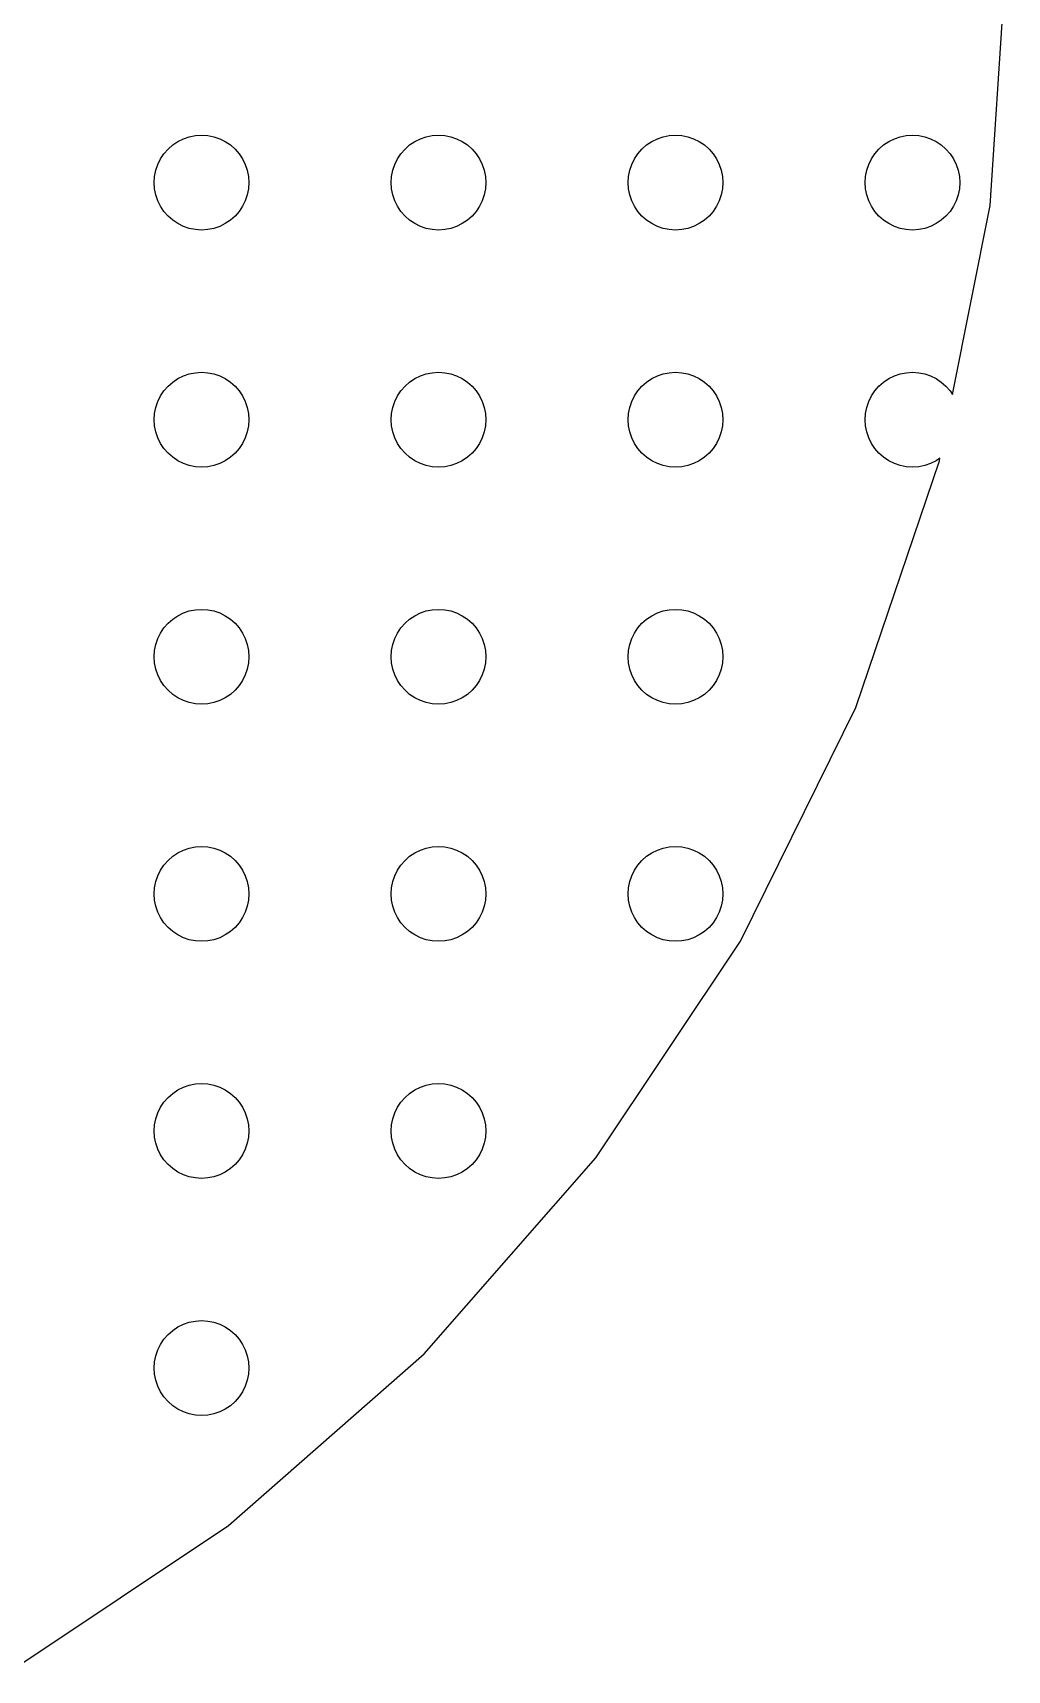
# Model space of a CAD drawing. Header units: metres. Extents: x -126 to 126, y -126 to 126.
# Drawn here: x 64.3 to 126, y -109.1 to -5.5 of the extents above; entities that cross this region are included whole.
import ezdxf

# ---------------------------------------------------------------- set-up
doc = ezdxf.new("R2010")
doc.units = ezdxf.units.M

msp = doc.modelspace()

# ---------------------------------------------------------------- linework, layer by layer
for p, q in [((124.922, -16.4463), (126, 0)), ((73.1737, -12.6199), (73.5, -12.4019)), ((73.5, -12.4019), (73.8519, -12.2283)), ((73.8519, -12.2283), (74.2235, -12.1022)), ((74.2235, -12.1022), (74.6084, -12.0257)), ((74.6084, -12.0257), (75, -12)), ((75, -12), (75.3916, -12.0257)), ((75.3916, -12.0257), (75.7765, -12.1022)), ((75.7765, -12.1022), (76.148, -12.2283)), ((76.148, -12.2283), (76.5, -12.4019)), ((76.5, -12.4019), (76.8263, -12.6199)), ((88.1737, -12.6199), (88.5, -12.4019)), ((88.5, -12.4019), (88.8519, -12.2283)), ((88.8519, -12.2283), (89.2235, -12.1022)), ((89.2235, -12.1022), (89.6084, -12.0257)), ((89.6084, -12.0257), (90, -12)), ((90, -12), (90.3916, -12.0257)), ((90.3916, -12.0257), (90.7765, -12.1022)), ((90.7765, -12.1022), (91.148, -12.2283)), ((91.148, -12.2283), (91.5, -12.4019)), ((91.5, -12.4019), (91.8263, -12.6199)), ((103.174, -12.6199), (103.5, -12.4019)), ((103.5, -12.4019), (103.852, -12.2283)), ((103.852, -12.2283), (104.224, -12.1022)), ((104.224, -12.1022), (104.608, -12.0257)), ((104.608, -12.0257), (105, -12)), ((105, -12), (105.392, -12.0257)), ((105.392, -12.0257), (105.776, -12.1022)), ((105.776, -12.1022), (106.148, -12.2283)), ((106.148, -12.2283), (106.5, -12.4019)), ((106.5, -12.4019), (106.826, -12.6199)), ((118.174, -12.6199), (118.5, -12.4019)), ((118.5, -12.4019), (118.852, -12.2283)), ((118.852, -12.2283), (119.224, -12.1022)), ((119.224, -12.1022), (119.608, -12.0257)), ((119.608, -12.0257), (120, -12)), ((120, -12), (120.392, -12.0257)), ((120.392, -12.0257), (120.776, -12.1022)), ((120.776, -12.1022), (121.148, -12.2283)), ((121.148, -12.2283), (121.5, -12.4019)), ((121.5, -12.4019), (121.826, -12.6199)), ((72.4019, -13.5), (72.6199, -13.1737)), ((72.6199, -13.1737), (72.8787, -12.8787)), ((72.8787, -12.8787), (73.1737, -12.6199)), ((76.8263, -12.6199), (77.1213, -12.8787)), ((77.1213, -12.8787), (77.3801, -13.1737)), ((77.3801, -13.1737), (77.5981, -13.5)), ((87.4019, -13.5), (87.6199, -13.1737)), ((87.6199, -13.1737), (87.8787, -12.8787)), ((87.8787, -12.8787), (88.1737, -12.6199)), ((91.8263, -12.6199), (92.1213, -12.8787)), ((92.1213, -12.8787), (92.3801, -13.1737)), ((92.3801, -13.1737), (92.5981, -13.5)), ((102.402, -13.5), (102.62, -13.1737)), ((102.62, -13.1737), (102.879, -12.8787)), ((102.879, -12.8787), (103.174, -12.6199)), ((106.826, -12.6199), (107.121, -12.8787)), ((107.121, -12.8787), (107.38, -13.1737)), ((107.38, -13.1737), (107.598, -13.5)), ((117.402, -13.5), (117.62, -13.1737)), ((117.62, -13.1737), (117.879, -12.8787)), ((117.879, -12.8787), (118.174, -12.6199)), ((121.826, -12.6199), (122.121, -12.8787)), ((122.121, -12.8787), (122.38, -13.1737)), ((122.38, -13.1737), (122.598, -13.5)), ((72.0257, -14.6084), (72.1022, -14.2235)), ((72.1022, -14.2235), (72.2284, -13.8519)), ((72.2284, -13.8519), (72.4019, -13.5)), ((77.5981, -13.5), (77.7716, -13.8519)), ((77.7716, -13.8519), (77.8978, -14.2235)), ((77.8978, -14.2235), (77.9743, -14.6084)), ((87.0257, -14.6084), (87.1022, -14.2235)), ((87.1022, -14.2235), (87.2284, -13.8519)), ((87.2284, -13.8519), (87.4019, -13.5)), ((92.5981, -13.5), (92.7716, -13.8519)), ((92.7716, -13.8519), (92.8978, -14.2235)), ((92.8978, -14.2235), (92.9743, -14.6084)), ((102.026, -14.6084), (102.102, -14.2235)), ((102.102, -14.2235), (102.228, -13.8519)), ((102.228, -13.8519), (102.402, -13.5)), ((107.598, -13.5), (107.772, -13.8519)), ((107.772, -13.8519), (107.898, -14.2235)), ((107.898, -14.2235), (107.974, -14.6084)), ((117.026, -14.6084), (117.102, -14.2235)), ((117.102, -14.2235), (117.228, -13.8519)), ((117.228, -13.8519), (117.402, -13.5)), ((122.598, -13.5), (122.772, -13.8519)), ((122.772, -13.8519), (122.898, -14.2235)), ((122.898, -14.2235), (122.974, -14.6084)), ((72, -15), (72.0257, -14.6084)), ((72.0257, -15.3916), (72, -15)), ((72.1022, -15.7764), (72.0257, -15.3916)), ((77.9743, -15.3916), (77.8978, -15.7764)), ((77.9743, -14.6084), (78, -15)), ((78, -15), (77.9743, -15.3916)), ((87, -15), (87.0257, -14.6084)), ((87.0257, -15.3916), (87, -15)), ((87.1022, -15.7764), (87.0257, -15.3916)), ((92.9743, -15.3916), (92.8978, -15.7764)), ((92.9743, -14.6084), (93, -15)), ((93, -15), (92.9743, -15.3916)), ((102, -15), (102.026, -14.6084)), ((102.026, -15.3916), (102, -15)), ((102.102, -15.7764), (102.026, -15.3916)), ((107.974, -15.3916), (107.898, -15.7764)), ((107.974, -14.6084), (108, -15)), ((108, -15), (107.974, -15.3916)), ((117, -15), (117.026, -14.6084)), ((117.026, -15.3916), (117, -15)), ((117.102, -15.7764), (117.026, -15.3916)), ((122.974, -15.3916), (122.898, -15.7764)), ((122.974, -14.6084), (123, -15)), ((123, -15), (122.974, -15.3916)), ((72.2284, -16.148), (72.1022, -15.7764)), ((72.4019, -16.5), (72.2284, -16.148)), ((72.6199, -16.8263), (72.4019, -16.5)), ((77.5981, -16.5), (77.3801, -16.8263)), ((77.7716, -16.148), (77.5981, -16.5)), ((77.8978, -15.7764), (77.7716, -16.148)), ((87.2284, -16.148), (87.1022, -15.7764)), ((87.4019, -16.5), (87.2284, -16.148)), ((87.6199, -16.8263), (87.4019, -16.5)), ((92.5981, -16.5), (92.3801, -16.8263)), ((92.7716, -16.148), (92.5981, -16.5)), ((92.8978, -15.7764), (92.7716, -16.148)), ((102.228, -16.148), (102.102, -15.7764)), ((102.402, -16.5), (102.228, -16.148)), ((102.62, -16.8263), (102.402, -16.5)), ((107.598, -16.5), (107.38, -16.8263)), ((107.772, -16.148), (107.598, -16.5)), ((107.898, -15.7764), (107.772, -16.148)), ((117.228, -16.148), (117.102, -15.7764)), ((117.402, -16.5), (117.228, -16.148)), ((117.62, -16.8263), (117.402, -16.5)), ((122.598, -16.5), (122.38, -16.8263)), ((122.541, -28.4151), (124.922, -16.4463)), ((122.772, -16.148), (122.598, -16.5)), ((122.898, -15.7764), (122.772, -16.148)), ((72.8787, -17.1213), (72.6199, -16.8263)), ((73.1737, -17.3801), (72.8787, -17.1213)), ((73.5, -17.5981), (73.1737, -17.3801)), ((73.8519, -17.7716), (73.5, -17.5981)), ((76.5, -17.5981), (76.148, -17.7716)), ((76.8263, -17.3801), (76.5, -17.5981)), ((77.1213, -17.1213), (76.8263, -17.3801)), ((77.3801, -16.8263), (77.1213, -17.1213)), ((87.8787, -17.1213), (87.6199, -16.8263)), ((88.1737, -17.3801), (87.8787, -17.1213)), ((88.5, -17.5981), (88.1737, -17.3801)), ((88.8519, -17.7716), (88.5, -17.5981)), ((91.5, -17.5981), (91.148, -17.7716)), ((91.8263, -17.3801), (91.5, -17.5981)), ((92.1213, -17.1213), (91.8263, -17.3801)), ((92.3801, -16.8263), (92.1213, -17.1213)), ((102.879, -17.1213), (102.62, -16.8263)), ((103.174, -17.3801), (102.879, -17.1213)), ((103.5, -17.5981), (103.174, -17.3801)), ((103.852, -17.7716), (103.5, -17.5981)), ((106.5, -17.5981), (106.148, -17.7716)), ((106.826, -17.3801), (106.5, -17.5981)), ((107.121, -17.1213), (106.826, -17.3801)), ((107.38, -16.8263), (107.121, -17.1213)), ((117.879, -17.1213), (117.62, -16.8263)), ((118.174, -17.3801), (117.879, -17.1213)), ((118.5, -17.5981), (118.174, -17.3801)), ((118.852, -17.7716), (118.5, -17.5981)), ((121.5, -17.5981), (121.148, -17.7716)), ((121.826, -17.3801), (121.5, -17.5981)), ((122.121, -17.1213), (121.826, -17.3801)), ((122.38, -16.8263), (122.121, -17.1213)), ((74.2235, -17.8978), (73.8519, -17.7716)), ((74.6084, -17.9743), (74.2235, -17.8978)), ((75, -18), (74.6084, -17.9743)), ((75.3916, -17.9743), (75, -18)), ((75.7765, -17.8978), (75.3916, -17.9743)), ((76.148, -17.7716), (75.7765, -17.8978)), ((89.2235, -17.8978), (88.8519, -17.7716)), ((89.6084, -17.9743), (89.2235, -17.8978)), ((90, -18), (89.6084, -17.9743)), ((90.3916, -17.9743), (90, -18)), ((90.7765, -17.8978), (90.3916, -17.9743)), ((91.148, -17.7716), (90.7765, -17.8978)), ((104.224, -17.8978), (103.852, -17.7716)), ((104.608, -17.9743), (104.224, -17.8978)), ((105, -18), (104.608, -17.9743)), ((105.392, -17.9743), (105, -18)), ((105.776, -17.8978), (105.392, -17.9743)), ((106.148, -17.7716), (105.776, -17.8978)), ((119.224, -17.8978), (118.852, -17.7716)), ((119.608, -17.9743), (119.224, -17.8978)), ((120, -18), (119.608, -17.9743)), ((120.392, -17.9743), (120, -18)), ((120.776, -17.8978), (120.392, -17.9743)), ((121.148, -17.7716), (120.776, -17.8978)), ((72.6199, -28.1737), (72.8787, -27.8787)), ((72.8787, -27.8787), (73.1737, -27.6199)), ((73.1737, -27.6199), (73.5, -27.4019)), ((73.5, -27.4019), (73.8519, -27.2283)), ((73.8519, -27.2283), (74.2235, -27.1022)), ((74.2235, -27.1022), (74.6084, -27.0257)), ((74.6084, -27.0257), (75, -27)), ((75, -27), (75.3916, -27.0257)), ((75.3916, -27.0257), (75.7765, -27.1022)), ((75.7765, -27.1022), (76.148, -27.2283)), ((76.148, -27.2283), (76.5, -27.4019)), ((76.5, -27.4019), (76.8263, -27.6199)), ((76.8263, -27.6199), (77.1213, -27.8787)), ((77.1213, -27.8787), (77.3801, -28.1737)), ((87.6199, -28.1737), (87.8787, -27.8787)), ((87.8787, -27.8787), (88.1737, -27.6199)), ((88.1737, -27.6199), (88.5, -27.4019)), ((88.5, -27.4019), (88.8519, -27.2283)), ((88.8519, -27.2283), (89.2235, -27.1022)), ((89.2235, -27.1022), (89.6084, -27.0257)), ((89.6084, -27.0257), (90, -27)), ((90, -27), (90.3916, -27.0257)), ((90.3916, -27.0257), (90.7765, -27.1022)), ((90.7765, -27.1022), (91.148, -27.2283)), ((91.148, -27.2283), (91.5, -27.4019)), ((91.5, -27.4019), (91.8263, -27.6199)), ((91.8263, -27.6199), (92.1213, -27.8787)), ((92.1213, -27.8787), (92.3801, -28.1737)), ((102.62, -28.1737), (102.879, -27.8787)), ((102.879, -27.8787), (103.174, -27.6199)), ((103.174, -27.6199), (103.5, -27.4019)), ((103.5, -27.4019), (103.852, -27.2283)), ((103.852, -27.2283), (104.224, -27.1022)), ((104.224, -27.1022), (104.608, -27.0257)), ((104.608, -27.0257), (105, -27)), ((105, -27), (105.392, -27.0257)), ((105.392, -27.0257), (105.776, -27.1022)), ((105.776, -27.1022), (106.148, -27.2283)), ((106.148, -27.2283), (106.5, -27.4019)), ((106.5, -27.4019), (106.826, -27.6199)), ((106.826, -27.6199), (107.121, -27.8787)), ((107.121, -27.8787), (107.38, -28.1737)), ((117.62, -28.1737), (117.879, -27.8787)), ((117.879, -27.8787), (118.174, -27.6199)), ((118.174, -27.6199), (118.5, -27.4019)), ((118.5, -27.4019), (118.852, -27.2283)), ((118.852, -27.2283), (119.224, -27.1022)), ((119.224, -27.1022), (119.608, -27.0257)), ((119.608, -27.0257), (120, -27)), ((120, -27), (120.392, -27.0257)), ((120.392, -27.0257), (120.776, -27.1022)), ((120.776, -27.1022), (121.148, -27.2283)), ((121.148, -27.2283), (121.5, -27.4019)), ((121.5, -27.4019), (121.826, -27.6199)), ((121.826, -27.6199), (122.121, -27.8787)), ((122.121, -27.8787), (122.38, -28.1737)), ((72.1022, -29.2235), (72.2284, -28.8519)), ((72.2284, -28.8519), (72.4019, -28.5)), ((72.4019, -28.5), (72.6199, -28.1737)), ((77.3801, -28.1737), (77.5981, -28.5)), ((77.5981, -28.5), (77.7716, -28.8519)), ((77.7716, -28.8519), (77.8978, -29.2235)), ((87.1022, -29.2235), (87.2284, -28.8519)), ((87.2284, -28.8519), (87.4019, -28.5)), ((87.4019, -28.5), (87.6199, -28.1737)), ((92.3801, -28.1737), (92.5981, -28.5)), ((92.5981, -28.5), (92.7716, -28.8519)), ((92.7716, -28.8519), (92.8978, -29.2235)), ((102.102, -29.2235), (102.228, -28.8519)), ((102.228, -28.8519), (102.402, -28.5)), ((102.402, -28.5), (102.62, -28.1737)), ((107.38, -28.1737), (107.598, -28.5)), ((107.598, -28.5), (107.772, -28.8519)), ((107.772, -28.8519), (107.898, -29.2235)), ((117.102, -29.2235), (117.228, -28.8519)), ((117.228, -28.8519), (117.402, -28.5)), ((117.402, -28.5), (117.62, -28.1737)), ((122.38, -28.1737), (122.541, -28.4151)), ((72, -30), (72.0257, -29.6084)), ((72.0257, -30.3916), (72, -30)), ((72.0257, -29.6084), (72.1022, -29.2235)), ((77.8978, -29.2235), (77.9743, -29.6084)), ((77.9743, -29.6084), (78, -30)), ((78, -30), (77.9743, -30.3916)), ((87, -30), (87.0257, -29.6084)), ((87.0257, -30.3916), (87, -30)), ((87.0257, -29.6084), (87.1022, -29.2235)), ((92.8978, -29.2235), (92.9743, -29.6084)), ((92.9743, -29.6084), (93, -30)), ((93, -30), (92.9743, -30.3916)), ((102, -30), (102.026, -29.6084)), ((102.026, -30.3916), (102, -30)), ((102.026, -29.6084), (102.102, -29.2235)), ((107.898, -29.2235), (107.974, -29.6084)), ((107.974, -29.6084), (108, -30)), ((108, -30), (107.974, -30.3916)), ((117, -30), (117.026, -29.6084)), ((117.026, -30.3916), (117, -30)), ((117.026, -29.6084), (117.102, -29.2235)), ((72.1022, -30.7764), (72.0257, -30.3916)), ((72.2284, -31.148), (72.1022, -30.7764)), ((77.8978, -30.7764), (77.7716, -31.148)), ((77.9743, -30.3916), (77.8978, -30.7764)), ((87.1022, -30.7764), (87.0257, -30.3916)), ((87.2284, -31.148), (87.1022, -30.7764)), ((92.8978, -30.7764), (92.7716, -31.148)), ((92.9743, -30.3916), (92.8978, -30.7764)), ((102.102, -30.7764), (102.026, -30.3916)), ((102.228, -31.148), (102.102, -30.7764)), ((107.898, -30.7764), (107.772, -31.148)), ((107.974, -30.3916), (107.898, -30.7764)), ((117.102, -30.7764), (117.026, -30.3916)), ((117.228, -31.148), (117.102, -30.7764)), ((72.4019, -31.5), (72.2284, -31.148)), ((72.6199, -31.8263), (72.4019, -31.5)), ((72.8787, -32.1213), (72.6199, -31.8263)), ((77.3801, -31.8263), (77.1213, -32.1213)), ((77.5981, -31.5), (77.3801, -31.8263)), ((77.7716, -31.148), (77.5981, -31.5)), ((87.4019, -31.5), (87.2284, -31.148)), ((87.6199, -31.8263), (87.4019, -31.5)), ((87.8787, -32.1213), (87.6199, -31.8263)), ((92.3801, -31.8263), (92.1213, -32.1213)), ((92.5981, -31.5), (92.3801, -31.8263)), ((92.7716, -31.148), (92.5981, -31.5)), ((102.402, -31.5), (102.228, -31.148)), ((102.62, -31.8263), (102.402, -31.5)), ((102.879, -32.1213), (102.62, -31.8263)), ((107.38, -31.8263), (107.121, -32.1213)), ((107.598, -31.5), (107.38, -31.8263)), ((107.772, -31.148), (107.598, -31.5)), ((117.402, -31.5), (117.228, -31.148)), ((117.62, -31.8263), (117.402, -31.5)), ((117.879, -32.1213), (117.62, -31.8263)), ((73.1737, -32.3801), (72.8787, -32.1213)), ((73.5, -32.5981), (73.1737, -32.3801)), ((73.8519, -32.7716), (73.5, -32.5981)), ((74.2235, -32.8978), (73.8519, -32.7716)), ((74.6084, -32.9743), (74.2235, -32.8978)), ((75, -33), (74.6084, -32.9743)), ((75.3916, -32.9743), (75, -33)), ((75.7765, -32.8978), (75.3916, -32.9743)), ((76.148, -32.7716), (75.7765, -32.8978)), ((76.5, -32.5981), (76.148, -32.7716)), ((76.8263, -32.3801), (76.5, -32.5981)), ((77.1213, -32.1213), (76.8263, -32.3801)), ((88.1737, -32.3801), (87.8787, -32.1213)), ((88.5, -32.5981), (88.1737, -32.3801)), ((88.8519, -32.7716), (88.5, -32.5981)), ((89.2235, -32.8978), (88.8519, -32.7716)), ((89.6084, -32.9743), (89.2235, -32.8978)), ((90, -33), (89.6084, -32.9743)), ((90.3916, -32.9743), (90, -33)), ((90.7765, -32.8978), (90.3916, -32.9743)), ((91.148, -32.7716), (90.7765, -32.8978)), ((91.5, -32.5981), (91.148, -32.7716)), ((91.8263, -32.3801), (91.5, -32.5981)), ((92.1213, -32.1213), (91.8263, -32.3801)), ((103.174, -32.3801), (102.879, -32.1213)), ((103.5, -32.5981), (103.174, -32.3801)), ((103.852, -32.7716), (103.5, -32.5981)), ((104.224, -32.8978), (103.852, -32.7716)), ((104.608, -32.9743), (104.224, -32.8978)), ((105, -33), (104.608, -32.9743)), ((105.392, -32.9743), (105, -33)), ((105.776, -32.8978), (105.392, -32.9743)), ((106.148, -32.7716), (105.776, -32.8978)), ((106.5, -32.5981), (106.148, -32.7716)), ((106.826, -32.3801), (106.5, -32.5981)), ((107.121, -32.1213), (106.826, -32.3801)), ((116.409, -48.2181), (121.707, -32.6112)), ((118.174, -32.3801), (117.879, -32.1213)), ((118.5, -32.5981), (118.174, -32.3801)), ((118.852, -32.7716), (118.5, -32.5981)), ((119.224, -32.8978), (118.852, -32.7716)), ((119.608, -32.9743), (119.224, -32.8978)), ((120, -33), (119.608, -32.9743)), ((120.392, -32.9743), (120, -33)), ((120.776, -32.8978), (120.392, -32.9743)), ((121.148, -32.7716), (120.776, -32.8978)), ((121.5, -32.5981), (121.148, -32.7716)), ((121.741, -32.4368), (121.5, -32.5981)), ((121.707, -32.6112), (121.741, -32.4368)), ((73.1737, -42.6199), (73.5, -42.4019)), ((73.5, -42.4019), (73.8519, -42.2284)), ((73.8519, -42.2284), (74.2235, -42.1022)), ((74.2235, -42.1022), (74.6084, -42.0257)), ((74.6084, -42.0257), (75, -42)), ((75, -42), (75.3916, -42.0257)), ((75.3916, -42.0257), (75.7765, -42.1022)), ((75.7765, -42.1022), (76.148, -42.2284)), ((76.148, -42.2284), (76.5, -42.4019)), ((76.5, -42.4019), (76.8263, -42.6199)), ((88.1737, -42.6199), (88.5, -42.4019)), ((88.5, -42.4019), (88.8519, -42.2284)), ((88.8519, -42.2284), (89.2235, -42.1022)), ((89.2235, -42.1022), (89.6084, -42.0257)), ((89.6084, -42.0257), (90, -42)), ((90, -42), (90.3916, -42.0257)), ((90.3916, -42.0257), (90.7765, -42.1022)), ((90.7765, -42.1022), (91.148, -42.2284)), ((91.148, -42.2284), (91.5, -42.4019)), ((91.5, -42.4019), (91.8263, -42.6199)), ((103.174, -42.6199), (103.5, -42.4019)), ((103.5, -42.4019), (103.852, -42.2284)), ((103.852, -42.2284), (104.224, -42.1022)), ((104.224, -42.1022), (104.608, -42.0257)), ((104.608, -42.0257), (105, -42)), ((105, -42), (105.392, -42.0257)), ((105.392, -42.0257), (105.776, -42.1022)), ((105.776, -42.1022), (106.148, -42.2284)), ((106.148, -42.2284), (106.5, -42.4019)), ((106.5, -42.4019), (106.826, -42.6199)), ((72.2284, -43.8519), (72.4019, -43.5)), ((72.4019, -43.5), (72.6199, -43.1737)), ((72.6199, -43.1737), (72.8787, -42.8787)), ((72.8787, -42.8787), (73.1737, -42.6199)), ((76.8263, -42.6199), (77.1213, -42.8787)), ((77.1213, -42.8787), (77.3801, -43.1737)), ((77.3801, -43.1737), (77.5981, -43.5)), ((77.5981, -43.5), (77.7716, -43.8519)), ((87.2284, -43.8519), (87.4019, -43.5)), ((87.4019, -43.5), (87.6199, -43.1737)), ((87.6199, -43.1737), (87.8787, -42.8787)), ((87.8787, -42.8787), (88.1737, -42.6199)), ((91.8263, -42.6199), (92.1213, -42.8787)), ((92.1213, -42.8787), (92.3801, -43.1737)), ((92.3801, -43.1737), (92.5981, -43.5)), ((92.5981, -43.5), (92.7716, -43.8519)), ((102.228, -43.8519), (102.402, -43.5)), ((102.402, -43.5), (102.62, -43.1737)), ((102.62, -43.1737), (102.879, -42.8787)), ((102.879, -42.8787), (103.174, -42.6199)), ((106.826, -42.6199), (107.121, -42.8787)), ((107.121, -42.8787), (107.38, -43.1737)), ((107.38, -43.1737), (107.598, -43.5)), ((107.598, -43.5), (107.772, -43.8519)), ((72.0257, -44.6084), (72.1022, -44.2235)), ((72.1022, -44.2235), (72.2284, -43.8519)), ((77.7716, -43.8519), (77.8978, -44.2235)), ((77.8978, -44.2235), (77.9743, -44.6084)), ((87.0257, -44.6084), (87.1022, -44.2235)), ((87.1022, -44.2235), (87.2284, -43.8519)), ((92.7716, -43.8519), (92.8978, -44.2235)), ((92.8978, -44.2235), (92.9743, -44.6084)), ((102.026, -44.6084), (102.102, -44.2235)), ((102.102, -44.2235), (102.228, -43.8519)), ((107.772, -43.8519), (107.898, -44.2235)), ((107.898, -44.2235), (107.974, -44.6084)), ((72, -45), (72.0257, -44.6084)), ((72.0257, -45.3916), (72, -45)), ((72.1022, -45.7765), (72.0257, -45.3916)), ((77.9743, -45.3916), (77.8978, -45.7765)), ((77.9743, -44.6084), (78, -45)), ((78, -45), (77.9743, -45.3916)), ((87, -45), (87.0257, -44.6084)), ((87.0257, -45.3916), (87, -45)), ((87.1022, -45.7765), (87.0257, -45.3916)), ((92.9743, -45.3916), (92.8978, -45.7765)), ((92.9743, -44.6084), (93, -45)), ((93, -45), (92.9743, -45.3916)), ((102, -45), (102.026, -44.6084)), ((102.026, -45.3916), (102, -45)), ((102.102, -45.7765), (102.026, -45.3916)), ((107.974, -45.3916), (107.898, -45.7765)), ((107.974, -44.6084), (108, -45)), ((108, -45), (107.974, -45.3916)), ((72.2284, -46.148), (72.1022, -45.7765)), ((72.4019, -46.5), (72.2284, -46.148)), ((72.6199, -46.8263), (72.4019, -46.5)), ((77.5981, -46.5), (77.3801, -46.8263)), ((77.7716, -46.148), (77.5981, -46.5)), ((77.8978, -45.7765), (77.7716, -46.148)), ((87.2284, -46.148), (87.1022, -45.7765)), ((87.4019, -46.5), (87.2284, -46.148)), ((87.6199, -46.8263), (87.4019, -46.5)), ((92.5981, -46.5), (92.3801, -46.8263)), ((92.7716, -46.148), (92.5981, -46.5)), ((92.8978, -45.7765), (92.7716, -46.148)), ((102.228, -46.148), (102.102, -45.7765)), ((102.402, -46.5), (102.228, -46.148)), ((102.62, -46.8263), (102.402, -46.5)), ((107.598, -46.5), (107.38, -46.8263)), ((107.772, -46.148), (107.598, -46.5)), ((107.898, -45.7765), (107.772, -46.148)), ((72.8787, -47.1213), (72.6199, -46.8263)), ((73.1737, -47.3801), (72.8787, -47.1213)), ((73.5, -47.5981), (73.1737, -47.3801)), ((73.8519, -47.7716), (73.5, -47.5981)), ((76.5, -47.5981), (76.148, -47.7716)), ((76.8263, -47.3801), (76.5, -47.5981)), ((77.1213, -47.1213), (76.8263, -47.3801)), ((77.3801, -46.8263), (77.1213, -47.1213)), ((87.8787, -47.1213), (87.6199, -46.8263)), ((88.1737, -47.3801), (87.8787, -47.1213)), ((88.5, -47.5981), (88.1737, -47.3801)), ((88.8519, -47.7716), (88.5, -47.5981)), ((91.5, -47.5981), (91.148, -47.7716)), ((91.8263, -47.3801), (91.5, -47.5981)), ((92.1213, -47.1213), (91.8263, -47.3801)), ((92.3801, -46.8263), (92.1213, -47.1213)), ((102.879, -47.1213), (102.62, -46.8263)), ((103.174, -47.3801), (102.879, -47.1213)), ((103.5, -47.5981), (103.174, -47.3801)), ((103.852, -47.7716), (103.5, -47.5981)), ((106.5, -47.5981), (106.148, -47.7716)), ((106.826, -47.3801), (106.5, -47.5981)), ((107.121, -47.1213), (106.826, -47.3801)), ((107.38, -46.8263), (107.121, -47.1213)), ((74.2235, -47.8978), (73.8519, -47.7716)), ((74.6084, -47.9743), (74.2235, -47.8978)), ((75, -48), (74.6084, -47.9743)), ((75.3916, -47.9743), (75, -48)), ((75.7765, -47.8978), (75.3916, -47.9743)), ((76.148, -47.7716), (75.7765, -47.8978)), ((89.2235, -47.8978), (88.8519, -47.7716)), ((89.6084, -47.9743), (89.2235, -47.8978)), ((90, -48), (89.6084, -47.9743)), ((90.3916, -47.9743), (90, -48)), ((90.7765, -47.8978), (90.3916, -47.9743)), ((91.148, -47.7716), (90.7765, -47.8978)), ((104.224, -47.8978), (103.852, -47.7716)), ((104.608, -47.9743), (104.224, -47.8978)), ((105, -48), (104.608, -47.9743)), ((105.392, -47.9743), (105, -48)), ((105.776, -47.8978), (105.392, -47.9743)), ((106.148, -47.7716), (105.776, -47.8978)), ((109.119, -63), (116.409, -48.2181)), ((72.6199, -58.1737), (72.8787, -57.8787)), ((72.8787, -57.8787), (73.1737, -57.6199)), ((73.1737, -57.6199), (73.5, -57.4019)), ((73.5, -57.4019), (73.8519, -57.2284)), ((73.8519, -57.2284), (74.2235, -57.1022)), ((74.2235, -57.1022), (74.6084, -57.0257)), ((74.6084, -57.0257), (75, -57)), ((75, -57), (75.3916, -57.0257)), ((75.3916, -57.0257), (75.7765, -57.1022)), ((75.7765, -57.1022), (76.148, -57.2284)), ((76.148, -57.2284), (76.5, -57.4019)), ((76.5, -57.4019), (76.8263, -57.6199)), ((76.8263, -57.6199), (77.1213, -57.8787)), ((77.1213, -57.8787), (77.3801, -58.1737)), ((87.6199, -58.1737), (87.8787, -57.8787)), ((87.8787, -57.8787), (88.1737, -57.6199)), ((88.1737, -57.6199), (88.5, -57.4019)), ((88.5, -57.4019), (88.8519, -57.2284)), ((88.8519, -57.2284), (89.2235, -57.1022)), ((89.2235, -57.1022), (89.6084, -57.0257)), ((89.6084, -57.0257), (90, -57)), ((90, -57), (90.3916, -57.0257)), ((90.3916, -57.0257), (90.7765, -57.1022)), ((90.7765, -57.1022), (91.148, -57.2284)), ((91.148, -57.2284), (91.5, -57.4019)), ((91.5, -57.4019), (91.8263, -57.6199)), ((91.8263, -57.6199), (92.1213, -57.8787)), ((92.1213, -57.8787), (92.3801, -58.1737)), ((102.62, -58.1737), (102.879, -57.8787)), ((102.879, -57.8787), (103.174, -57.6199)), ((103.174, -57.6199), (103.5, -57.4019)), ((103.5, -57.4019), (103.852, -57.2284)), ((103.852, -57.2284), (104.224, -57.1022)), ((104.224, -57.1022), (104.608, -57.0257)), ((104.608, -57.0257), (105, -57)), ((105, -57), (105.392, -57.0257)), ((105.392, -57.0257), (105.776, -57.1022)), ((105.776, -57.1022), (106.148, -57.2284)), ((106.148, -57.2284), (106.5, -57.4019)), ((106.5, -57.4019), (106.826, -57.6199)), ((106.826, -57.6199), (107.121, -57.8787)), ((107.121, -57.8787), (107.38, -58.1737)), ((72.1022, -59.2235), (72.2284, -58.8519)), ((72.2284, -58.8519), (72.4019, -58.5)), ((72.4019, -58.5), (72.6199, -58.1737)), ((77.3801, -58.1737), (77.5981, -58.5)), ((77.5981, -58.5), (77.7716, -58.8519)), ((77.7716, -58.8519), (77.8978, -59.2235)), ((87.1022, -59.2235), (87.2284, -58.8519)), ((87.2284, -58.8519), (87.4019, -58.5)), ((87.4019, -58.5), (87.6199, -58.1737)), ((92.3801, -58.1737), (92.5981, -58.5)), ((92.5981, -58.5), (92.7716, -58.8519)), ((92.7716, -58.8519), (92.8978, -59.2235)), ((102.102, -59.2235), (102.228, -58.8519)), ((102.228, -58.8519), (102.402, -58.5)), ((102.402, -58.5), (102.62, -58.1737)), ((107.38, -58.1737), (107.598, -58.5)), ((107.598, -58.5), (107.772, -58.8519)), ((107.772, -58.8519), (107.898, -59.2235)), ((72, -60), (72.0257, -59.6084)), ((72.0257, -60.3916), (72, -60)), ((72.0257, -59.6084), (72.1022, -59.2235)), ((77.8978, -59.2235), (77.9743, -59.6084)), ((77.9743, -59.6084), (78, -60)), ((78, -60), (77.9743, -60.3916)), ((87, -60), (87.0257, -59.6084)), ((87.0257, -60.3916), (87, -60)), ((87.0257, -59.6084), (87.1022, -59.2235)), ((92.8978, -59.2235), (92.9743, -59.6084)), ((92.9743, -59.6084), (93, -60)), ((93, -60), (92.9743, -60.3916)), ((102, -60), (102.026, -59.6084)), ((102.026, -60.3916), (102, -60)), ((102.026, -59.6084), (102.102, -59.2235)), ((107.898, -59.2235), (107.974, -59.6084)), ((107.974, -59.6084), (108, -60)), ((108, -60), (107.974, -60.3916)), ((72.1022, -60.7765), (72.0257, -60.3916)), ((72.2284, -61.148), (72.1022, -60.7765)), ((77.8978, -60.7765), (77.7716, -61.148)), ((77.9743, -60.3916), (77.8978, -60.7765)), ((87.1022, -60.7765), (87.0257, -60.3916)), ((87.2284, -61.148), (87.1022, -60.7765)), ((92.8978, -60.7765), (92.7716, -61.148)), ((92.9743, -60.3916), (92.8978, -60.7765)), ((102.102, -60.7765), (102.026, -60.3916)), ((102.228, -61.148), (102.102, -60.7765)), ((107.898, -60.7765), (107.772, -61.148)), ((107.974, -60.3916), (107.898, -60.7765)), ((72.4019, -61.5), (72.2284, -61.148)), ((72.6199, -61.8263), (72.4019, -61.5)), ((72.8787, -62.1213), (72.6199, -61.8263)), ((73.1737, -62.3801), (72.8787, -62.1213)), ((77.1213, -62.1213), (76.8263, -62.3801)), ((77.3801, -61.8263), (77.1213, -62.1213)), ((77.5981, -61.5), (77.3801, -61.8263)), ((77.7716, -61.148), (77.5981, -61.5)), ((87.4019, -61.5), (87.2284, -61.148)), ((87.6199, -61.8263), (87.4019, -61.5)), ((87.8787, -62.1213), (87.6199, -61.8263)), ((88.1737, -62.3801), (87.8787, -62.1213)), ((92.1213, -62.1213), (91.8263, -62.3801)), ((92.3801, -61.8263), (92.1213, -62.1213)), ((92.5981, -61.5), (92.3801, -61.8263)), ((92.7716, -61.148), (92.5981, -61.5)), ((102.402, -61.5), (102.228, -61.148)), ((102.62, -61.8263), (102.402, -61.5)), ((102.879, -62.1213), (102.62, -61.8263)), ((103.174, -62.3801), (102.879, -62.1213)), ((107.121, -62.1213), (106.826, -62.3801)), ((107.38, -61.8263), (107.121, -62.1213)), ((107.598, -61.5), (107.38, -61.8263)), ((107.772, -61.148), (107.598, -61.5)), ((73.5, -62.5981), (73.1737, -62.3801)), ((73.8519, -62.7716), (73.5, -62.5981)), ((74.2235, -62.8978), (73.8519, -62.7716)), ((74.6084, -62.9743), (74.2235, -62.8978)), ((75, -63), (74.6084, -62.9743)), ((75.3916, -62.9743), (75, -63)), ((75.7765, -62.8978), (75.3916, -62.9743)), ((76.148, -62.7716), (75.7765, -62.8978)), ((76.5, -62.5981), (76.148, -62.7716)), ((76.8263, -62.3801), (76.5, -62.5981)), ((88.5, -62.5981), (88.1737, -62.3801)), ((88.8519, -62.7716), (88.5, -62.5981)), ((89.2235, -62.8978), (88.8519, -62.7716)), ((89.6084, -62.9743), (89.2235, -62.8978)), ((90, -63), (89.6084, -62.9743)), ((90.3916, -62.9743), (90, -63)), ((90.7765, -62.8978), (90.3916, -62.9743)), ((91.148, -62.7716), (90.7765, -62.8978)), ((91.5, -62.5981), (91.148, -62.7716)), ((91.8263, -62.3801), (91.5, -62.5981)), ((99.9625, -76.7039), (109.119, -63)), ((103.5, -62.5981), (103.174, -62.3801)), ((103.852, -62.7716), (103.5, -62.5981)), ((104.224, -62.8978), (103.852, -62.7716)), ((104.608, -62.9743), (104.224, -62.8978)), ((105, -63), (104.608, -62.9743)), ((105.392, -62.9743), (105, -63)), ((105.776, -62.8978), (105.392, -62.9743)), ((106.148, -62.7716), (105.776, -62.8978)), ((106.5, -62.5981), (106.148, -62.7716)), ((106.826, -62.3801), (106.5, -62.5981)), ((73.1737, -72.6199), (73.5, -72.4019)), ((73.5, -72.4019), (73.8519, -72.2284)), ((73.8519, -72.2284), (74.2235, -72.1022)), ((74.2235, -72.1022), (74.6084, -72.0257)), ((74.6084, -72.0257), (75, -72)), ((75, -72), (75.3916, -72.0257)), ((75.3916, -72.0257), (75.7765, -72.1022)), ((75.7765, -72.1022), (76.148, -72.2284)), ((76.148, -72.2284), (76.5, -72.4019)), ((76.5, -72.4019), (76.8263, -72.6199)), ((88.1737, -72.6199), (88.5, -72.4019)), ((88.5, -72.4019), (88.8519, -72.2284)), ((88.8519, -72.2284), (89.2235, -72.1022)), ((89.2235, -72.1022), (89.6084, -72.0257)), ((89.6084, -72.0257), (90, -72)), ((90, -72), (90.3916, -72.0257)), ((90.3916, -72.0257), (90.7765, -72.1022)), ((90.7765, -72.1022), (91.148, -72.2284)), ((91.148, -72.2284), (91.5, -72.4019)), ((91.5, -72.4019), (91.8263, -72.6199)), ((72.2284, -73.8519), (72.4019, -73.5)), ((72.4019, -73.5), (72.6199, -73.1737)), ((72.6199, -73.1737), (72.8787, -72.8787)), ((72.8787, -72.8787), (73.1737, -72.6199)), ((76.8263, -72.6199), (77.1213, -72.8787)), ((77.1213, -72.8787), (77.3801, -73.1737)), ((77.3801, -73.1737), (77.5981, -73.5)), ((77.5981, -73.5), (77.7716, -73.8519)), ((87.2284, -73.8519), (87.4019, -73.5)), ((87.4019, -73.5), (87.6199, -73.1737)), ((87.6199, -73.1737), (87.8787, -72.8787)), ((87.8787, -72.8787), (88.1737, -72.6199)), ((91.8263, -72.6199), (92.1213, -72.8787)), ((92.1213, -72.8787), (92.3801, -73.1737)), ((92.3801, -73.1737), (92.5981, -73.5)), ((92.5981, -73.5), (92.7716, -73.8519)), ((72.0257, -74.6084), (72.1022, -74.2235)), ((72.1022, -74.2235), (72.2284, -73.8519)), ((77.7716, -73.8519), (77.8978, -74.2235)), ((77.8978, -74.2235), (77.9743, -74.6084)), ((87.0257, -74.6084), (87.1022, -74.2235)), ((87.1022, -74.2235), (87.2284, -73.8519)), ((92.7716, -73.8519), (92.8978, -74.2235)), ((92.8978, -74.2235), (92.9743, -74.6084)), ((72, -75), (72.0257, -74.6084)), ((72.0257, -75.3916), (72, -75)), ((72.1022, -75.7765), (72.0257, -75.3916)), ((77.9743, -75.3916), (77.8978, -75.7765)), ((77.9743, -74.6084), (78, -75)), ((78, -75), (77.9743, -75.3916)), ((87, -75), (87.0257, -74.6084)), ((87.0257, -75.3916), (87, -75)), ((87.1022, -75.7765), (87.0257, -75.3916)), ((92.9743, -75.3916), (92.8978, -75.7765)), ((92.9743, -74.6084), (93, -75)), ((93, -75), (92.9743, -75.3916)), ((72.2284, -76.148), (72.1022, -75.7765)), ((72.4019, -76.5), (72.2284, -76.148)), ((72.6199, -76.8263), (72.4019, -76.5)), ((77.5981, -76.5), (77.3801, -76.8263)), ((77.7716, -76.148), (77.5981, -76.5)), ((77.8978, -75.7765), (77.7716, -76.148)), ((87.2284, -76.148), (87.1022, -75.7765)), ((87.4019, -76.5), (87.2284, -76.148)), ((87.6199, -76.8263), (87.4019, -76.5)), ((92.5981, -76.5), (92.3801, -76.8263)), ((92.7716, -76.148), (92.5981, -76.5)), ((92.8978, -75.7765), (92.7716, -76.148)), ((72.8787, -77.1213), (72.6199, -76.8263)), ((73.1737, -77.3801), (72.8787, -77.1213)), ((73.5, -77.5981), (73.1737, -77.3801)), ((73.8519, -77.7716), (73.5, -77.5981)), ((76.5, -77.5981), (76.148, -77.7716)), ((76.8263, -77.3801), (76.5, -77.5981)), ((77.1213, -77.1213), (76.8263, -77.3801)), ((77.3801, -76.8263), (77.1213, -77.1213)), ((87.8787, -77.1213), (87.6199, -76.8263)), ((88.1737, -77.3801), (87.8787, -77.1213)), ((88.5, -77.5981), (88.1737, -77.3801)), ((88.8519, -77.7716), (88.5, -77.5981)), ((89.0954, -89.0954), (99.9625, -76.7039)), ((91.5, -77.5981), (91.148, -77.7716)), ((91.8263, -77.3801), (91.5, -77.5981)), ((92.1213, -77.1213), (91.8263, -77.3801)), ((92.3801, -76.8263), (92.1213, -77.1213)), ((74.2235, -77.8978), (73.8519, -77.7716)), ((74.6084, -77.9743), (74.2235, -77.8978)), ((75, -78), (74.6084, -77.9743)), ((75.3916, -77.9743), (75, -78)), ((75.7765, -77.8978), (75.3916, -77.9743)), ((76.148, -77.7716), (75.7765, -77.8978)), ((89.2235, -77.8978), (88.8519, -77.7716)), ((89.6084, -77.9743), (89.2235, -77.8978)), ((90, -78), (89.6084, -77.9743)), ((90.3916, -77.9743), (90, -78)), ((90.7765, -77.8978), (90.3916, -77.9743)), ((91.148, -77.7716), (90.7765, -77.8978)), ((74.6084, -87.0257), (75, -87)), ((75, -87), (75.3916, -87.0257)), ((72.6199, -88.1737), (72.8787, -87.8787)), ((72.8787, -87.8787), (73.1737, -87.6199)), ((73.1737, -87.6199), (73.5, -87.4019)), ((73.5, -87.4019), (73.8519, -87.2284)), ((73.8519, -87.2284), (74.2235, -87.1022)), ((74.2235, -87.1022), (74.6084, -87.0257)), ((75.3916, -87.0257), (75.7765, -87.1022)), ((75.7765, -87.1022), (76.148, -87.2284)), ((76.148, -87.2284), (76.5, -87.4019)), ((76.5, -87.4019), (76.8263, -87.6199)), ((76.8263, -87.6199), (77.1213, -87.8787)), ((77.1213, -87.8787), (77.3801, -88.1737)), ((72.1022, -89.2235), (72.2284, -88.8519)), ((72.2284, -88.8519), (72.4019, -88.5)), ((72.4019, -88.5), (72.6199, -88.1737)), ((77.3801, -88.1737), (77.5981, -88.5)), ((77.5981, -88.5), (77.7716, -88.8519)), ((77.7716, -88.8519), (77.8978, -89.2235)), ((72, -90), (72.0257, -89.6084)), ((72.0257, -90.3916), (72, -90)), ((72.0257, -89.6084), (72.1022, -89.2235)), ((76.7039, -99.9625), (89.0954, -89.0954)), ((77.8978, -89.2235), (77.9743, -89.6084)), ((77.9743, -89.6084), (78, -90)), ((78, -90), (77.9743, -90.3916)), ((72.1022, -90.7765), (72.0257, -90.3916)), ((72.2284, -91.148), (72.1022, -90.7765)), ((72.4019, -91.5), (72.2284, -91.148)), ((77.7716, -91.148), (77.5981, -91.5)), ((77.8978, -90.7765), (77.7716, -91.148)), ((77.9743, -90.3916), (77.8978, -90.7765)), ((72.6199, -91.8263), (72.4019, -91.5)), ((72.8787, -92.1213), (72.6199, -91.8263)), ((73.1737, -92.3801), (72.8787, -92.1213)), ((77.1213, -92.1213), (76.8263, -92.3801)), ((77.3801, -91.8263), (77.1213, -92.1213)), ((77.5981, -91.5), (77.3801, -91.8263)), ((73.5, -92.5981), (73.1737, -92.3801)), ((73.8519, -92.7716), (73.5, -92.5981)), ((74.2235, -92.8978), (73.8519, -92.7716)), ((74.6084, -92.9743), (74.2235, -92.8978)), ((75, -93), (74.6084, -92.9743)), ((75.3916, -92.9743), (75, -93)), ((75.7765, -92.8978), (75.3916, -92.9743)), ((76.148, -92.7716), (75.7765, -92.8978)), ((76.5, -92.5981), (76.148, -92.7716)), ((76.8263, -92.3801), (76.5, -92.5981)), ((63, -109.119), (76.7039, -99.9625))]:
    msp.add_line(p, q)

doc.saveas('drawing.dxf')
